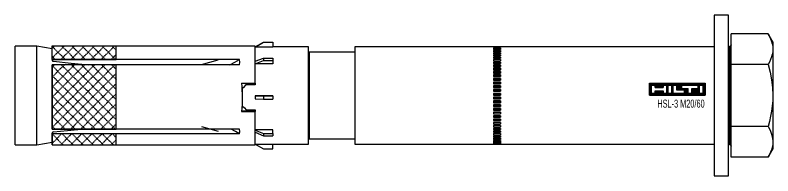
# Model space of a CAD drawing. Header units: millimetres. Extents: x 296 to 4896, y 152 to 3333.
# Drawn here: x 1441.8 to 1654.7, y 1151.4 to 1196.4 of the extents above; entities that cross this region are included whole.
import ezdxf
from ezdxf.enums import TextEntityAlignment as Align

# ---------------------------------------------------------------- set-up
doc = ezdxf.new("R2010")
doc.units = ezdxf.units.MM
doc.linetypes.add('DASHED', pattern=[0.25, 0.15625, -0.09375])
for name, color, linetype in [('1', 1, 'DASHED'), ('10', 1, 'Continuous'), ('160', 7, 'Continuous'), ('3', 4, 'Continuous')]:
    doc.layers.add(name, color=color, linetype=linetype)
doc.styles.get("Standard").update_dxf_attribs({"font": 'arial.ttf'})

# ---------------------------------------------------------------- blocks, each defined once
blk = doc.blocks.new('*X124')
at = {"layer": '1', "color": 0, "linetype": 'ByBlock'}
for p, q in [((156.58, 161.66), (159.24, 164.32)), ((156.58, 164.29), (159.59, 161.27)), ((159.01, 161.27), (162.07, 164.32)), ((159.37, 164.32), (162.42, 161.27)), ((161.84, 161.27), (164.9, 164.32)), ((162.19, 164.32), (165.24, 161.27)), ((164.67, 161.27), (167.73, 164.32)), ((165.02, 164.32), (168.07, 161.27)), ((167.5, 161.27), (170.56, 164.32)), ((167.85, 164.32), (170.9, 161.27)), ((170.33, 161.27), (173.39, 164.32)), ((170.67, 164.32), (173.72, 161.27)), ((173.5, 164.32), (174.58, 163.25)), ((173.16, 161.27), (174.58, 162.68))]:
    blk.add_line(p, q, dxfattribs=at)
blk = doc.blocks.new('*X125')
at = {"layer": '1', "color": 0, "linetype": 'ByBlock'}
for p, q in [((156.57, 166.09), (174.19, 183.69)), ((156.57, 168.91), (171.36, 183.69)), ((156.57, 171.74), (168.53, 183.69)), ((156.57, 174.57), (165.7, 183.69)), ((156.57, 177.39), (162.87, 183.69)), ((156.57, 180.22), (160.04, 183.69)), ((156.57, 183.05), (157.21, 183.69)), ((156.57, 183.44), (174.32, 165.67)), ((159.14, 183.69), (174.54, 168.27)), ((161.97, 183.69), (174.54, 171.1)), ((164.8, 183.69), (174.54, 173.93)), ((167.62, 183.69), (174.54, 176.76)), ((170.45, 183.69), (174.54, 179.59)), ((173.28, 183.69), (174.54, 182.42)), ((158.98, 165.67), (174.54, 181.22)), ((156.57, 180.61), (171.49, 165.67)), ((156.57, 177.78), (168.66, 165.67)), ((161.81, 165.67), (174.54, 178.39)), ((156.57, 174.95), (165.84, 165.67)), ((164.64, 165.67), (174.54, 175.56)), ((167.47, 165.67), (174.54, 172.74)), ((156.57, 172.12), (163.01, 165.67)), ((156.57, 169.29), (160.18, 165.67)), ((170.3, 165.67), (174.54, 169.91)), ((156.57, 166.46), (157.36, 165.67)), ((173.13, 165.67), (174.54, 167.08))]:
    blk.add_line(p, q, dxfattribs=at)
blk = doc.blocks.new('*X126')
at = {"layer": '1', "color": 0, "linetype": 'ByBlock'}
for p, q in [((156.54, 185.51), (159.94, 188.91)), ((156.54, 188.33), (157.11, 188.91)), ((156.54, 188.87), (160.27, 185.13)), ((158.99, 185.13), (162.77, 188.91)), ((159.33, 188.91), (163.1, 185.13)), ((161.82, 185.13), (165.6, 188.91)), ((162.16, 188.91), (165.93, 185.13)), ((164.65, 185.13), (168.43, 188.91)), ((164.98, 188.91), (168.75, 185.13)), ((167.48, 185.13), (171.26, 188.91)), ((167.81, 188.91), (171.58, 185.13)), ((170.31, 185.13), (174.09, 188.91)), ((170.64, 188.91), (174.41, 185.13)), ((173.47, 188.91), (174.56, 187.82)), ((156.54, 186.04), (157.44, 185.13)), ((173.14, 185.13), (174.56, 186.55))]:
    blk.add_line(p, q, dxfattribs=at)
blk = doc.blocks.new('HSL-3 M20-60')
at = {"layer": '1', "color": 3, "linetype": 'Continuous'}
for p, q in [((-0.37, 22.5), (-4.37, 22.5)), ((-4.37, 22.5), (-4.37, -22.5)), ((-0.37, -11.25), (-0.37, 22.5)), ((0.43, 8.66), (0.43, 17.32)), ((10.79, 17.32), (0.43, 17.32)), ((12.13, 15), (10.79, 17.32)), ((-133.37, 13.61), (-131.03, 14.96)), ((-133.37, 13.57), (-131.03, 14.92)), ((-131.03, 14.96), (-131.03, 14.92)), ((-131.03, 14.96), (-128.37, 14.96)), ((-131.03, 14.92), (-128.37, 14.92)), ((-128.37, 14.96), (-128.37, 14.92)), ((-128.37, 14.92), (-128.37, 13.57)), ((12.13, 15), (12.13, 12.99)), ((-194.66, 13.8), (-200.77, 13.8)), ((-200.77, -6.9), (-200.77, 13.8)), ((-190.37, 13.12), (-194.66, 13.8)), ((-194.66, -6.9), (-194.66, 13.8)), ((-172.37, 13.8), (-190.37, 13.8)), ((-190.37, 10.09), (-190.37, 13.8)), ((-133.37, 13.8), (-172.38, 13.8)), ((-133.37, 3.5), (-133.37, 13.8)), ((-128.37, 13.57), (-133.37, 13.57)), ((-118.37, 13.6), (-128.37, 13.6)), ((-118.37, -6.8), (-118.37, 13.6)), ((-4.37, 13.65), (-105.37, 13.65)), ((-105.37, 13.65), (-105.37, -13.65)), ((-66.37, 13.64), (-66.37, 13.62)), ((-64.37, 13.64), (-66.37, 13.64)), ((-66.37, 13.62), (-64.37, 13.62)), ((-66.37, 13.56), (-66.37, 13.5)), ((-64.37, 13.56), (-66.37, 13.56)), ((-66.37, 13.5), (-64.37, 13.5)), ((-66.37, 13.4), (-66.37, 13.3)), ((-64.37, 13.4), (-66.37, 13.4)), ((-66.37, 13.3), (-64.37, 13.3)), ((-66.37, 13.16), (-66.37, 13.02)), ((-64.37, 13.16), (-66.37, 13.16)), ((-66.37, 13.02), (-64.37, 13.02)), ((-66.37, 12.83), (-66.37, 12.65)), ((-64.37, 12.83), (-66.37, 12.83)), ((-64.37, 13.64), (-64.37, 13.62)), ((-64.37, 13.56), (-64.37, 13.5)), ((-64.37, 13.4), (-64.37, 13.3)), ((-64.37, 13.16), (-64.37, 13.02)), ((-64.37, 12.83), (-64.37, 12.65)), ((12.13, 12.99), (12.13, 0)), ((-105.37, 12.1), (-118.17, 12.1)), ((-66.37, 12.65), (-64.37, 12.65)), ((-66.37, 12.42), (-66.37, 12.21)), ((-64.37, 12.42), (-66.37, 12.42)), ((-66.37, 12.21), (-64.37, 12.21)), ((-66.37, 11.94), (-66.37, 11.7)), ((-64.37, 11.94), (-66.37, 11.94)), ((-66.37, 11.7), (-64.37, 11.7)), ((-66.37, 11.39), (-66.37, 11.11)), ((-64.37, 11.39), (-66.37, 11.39)), ((-66.37, 11.11), (-64.37, 11.11)), ((-66.37, 10.76), (-66.37, 10.45)), ((-64.37, 10.76), (-66.37, 10.76)), ((-64.37, 12.42), (-64.37, 12.21)), ((-64.37, 11.94), (-64.37, 11.7)), ((-64.37, 11.39), (-64.37, 11.11)), ((-64.37, 10.76), (-64.37, 10.45)), ((-190.37, 10.09), (-190.37, 9.85)), ((-172.37, 10.09), (-190.37, 10.09)), ((-172.37, 8.63), (-190.37, 8.63)), ((-190.37, -9.41), (-190.37, 8.63)), ((-137.71, 10.09), (-172.37, 10.09)), ((-137.71, 8.63), (-172.37, 8.63)), ((-148.37, 8.64), (-143.68, 10)), ((-133.37, 9.58), (-131.03, 10.5)), ((-133.37, 8.92), (-131.03, 9.84)), ((-128.37, 8.91), (-133.37, 8.91)), ((-131.03, 10.5), (-128.37, 10.5)), ((-131.03, 10.5), (-131.03, 9.84)), ((-131.03, 9.84), (-128.37, 9.84)), ((-128.37, 10.5), (-128.37, 9.84)), ((-128.37, 9.84), (-128.37, 8.91)), ((-66.37, 10.45), (-64.37, 10.45)), ((-66.37, 10.07), (-66.37, 9.73)), ((-64.37, 10.07), (-66.37, 10.07)), ((-66.37, 9.73), (-64.37, 9.73)), ((-66.37, 9.32), (-66.37, 8.95)), ((-64.37, 9.32), (-66.37, 9.32)), ((-64.37, 8.97), (-66.37, 8.97)), ((-66.37, 8.95), (-64.37, 8.95)), ((-64.37, 10.07), (-64.37, 9.73)), ((-64.37, 9.32), (-64.37, 8.95)), ((0.43, -8.66), (0.43, 8.66)), ((10.79, 8.66), (0.43, 8.66)), ((-66.37, 8.5), (-66.37, 8.11)), ((-64.37, 8.5), (-66.37, 8.5)), ((-64.37, 8.16), (-66.37, 8.16)), ((-66.37, 8.11), (-64.37, 8.11)), ((-66.37, 7.64), (-66.37, 7.23)), ((-64.37, 7.64), (-66.37, 7.64)), ((-64.37, 7.3), (-66.37, 7.3)), ((-66.37, 7.23), (-64.37, 7.23)), ((-66.37, 6.73), (-66.37, 6.29)), ((-64.37, 6.73), (-66.37, 6.73)), ((-64.37, 6.39), (-66.37, 6.39)), ((-64.37, 8.5), (-64.37, 8.11)), ((-64.37, 7.64), (-64.37, 7.23)), ((-64.37, 6.73), (-64.37, 6.29)), ((-66.37, 6.29), (-64.37, 6.29)), ((-66.37, 5.78), (-66.37, 5.32)), ((-64.37, 5.78), (-66.37, 5.78)), ((-64.37, 5.45), (-66.37, 5.45)), ((-66.37, 5.32), (-64.37, 5.32)), ((-66.37, 4.79), (-66.37, 4.32)), ((-64.37, 4.79), (-66.37, 4.79)), ((-64.37, 4.47), (-66.37, 4.47)), ((-66.37, 4.32), (-64.37, 4.32)), ((-64.37, 5.78), (-64.37, 5.32)), ((-64.37, 4.79), (-64.37, 4.32)), ((-137.18, 3.5), (-133.37, 3.5)), ((-133.37, 3.06), (-135.87, 3.06)), ((-135.87, 3), (-135.87, 3.06)), ((-133.37, 3), (-135.87, 3)), ((-133.37, 3.5), (-133.37, 3)), ((-66.37, 3.77), (-66.37, 3.29)), ((-64.37, 3.77), (-66.37, 3.77)), ((-64.37, 3.47), (-66.37, 3.47)), ((-66.37, 3.29), (-64.37, 3.29)), ((-66.37, 2.73), (-66.37, 2.24)), ((-64.37, 2.73), (-66.37, 2.73)), ((-64.37, 2.44), (-66.37, 2.44)), ((-66.37, 2.24), (-64.37, 2.24)), ((-64.37, 3.77), (-64.37, 3.29)), ((-64.37, 2.73), (-64.37, 2.24)), ((-136.87, 1.99), (-136.87, 2.06)), ((-136.87, -3), (-136.87, 1.99)), ((-66.37, 1.67), (-66.37, 1.18)), ((-64.37, 1.67), (-66.37, 1.67)), ((-64.37, 1.4), (-66.37, 1.4)), ((-66.37, 1.18), (-64.37, 1.18)), ((-66.37, 0.6), (-66.37, 0.11)), ((-64.37, 0.6), (-66.37, 0.6)), ((-64.37, 0.35), (-66.37, 0.35)), ((-66.37, 0.11), (-64.37, 0.11)), ((-64.37, 1.67), (-64.37, 1.18)), ((-64.37, 0.6), (-64.37, 0.11)), ((-133.37, -0.06), (-133.37, -0.06)), ((-133.37, -0.06), (-133.37, -0.51)), ((-133.37, -0.06), (-131.03, -0.11)), ((-128.37, -0.06), (-133.37, -0.06)), ((-133.37, -0.51), (-133.37, -0.96)), ((-133.37, -0.96), (-131.03, -1.01)), ((-131.03, -0.11), (-128.37, -0.11)), ((-131.03, -0.11), (-131.03, -1.01)), ((-131.03, -1.01), (-128.37, -1.01)), ((-128.37, -0.11), (-128.37, -0.06)), ((-128.37, -0.11), (-128.37, -1.01)), ((-66.37, -0.47), (-66.37, -0.96)), ((-64.37, -0.47), (-66.37, -0.47)), ((-64.37, -0.7), (-66.37, -0.7)), ((-66.37, -0.96), (-64.37, -0.96)), ((-64.37, -1.54), (-66.37, -1.54)), ((-66.37, -1.54), (-66.37, -2.03)), ((-64.37, -1.75), (-66.37, -1.75)), ((-66.37, -2.03), (-64.37, -2.03)), ((-64.37, -0.47), (-64.37, -0.96)), ((-64.37, -1.54), (-64.37, -2.03)), ((12.13, 0), (12.13, -12.99)), ((-135.87, -3.99), (-133.37, -3.99)), ((-133.37, -3.99), (-133.37, -4.49)), ((-66.37, -2.6), (-66.37, -3.08)), ((-64.37, -2.6), (-66.37, -2.6)), ((-64.37, -2.79), (-66.37, -2.79)), ((-66.37, -3.08), (-64.37, -3.08)), ((-66.37, -3.64), (-66.37, -4.11)), ((-64.37, -3.64), (-66.37, -3.64)), ((-64.37, -3.81), (-66.37, -3.81)), ((-66.37, -4.11), (-64.37, -4.11)), ((-64.37, -2.6), (-64.37, -3.08)), ((-64.37, -3.64), (-64.37, -4.11)), ((-137.18, -4.49), (-133.37, -4.49)), ((-133.37, -4.35), (-137.17, -4.35)), ((-133.37, -4.49), (-133.37, -4.49)), ((-133.37, -13.8), (-133.37, -4.49)), ((-66.37, -4.66), (-66.37, -5.12)), ((-64.37, -4.66), (-66.37, -4.66)), ((-64.37, -4.8), (-66.37, -4.8)), ((-66.37, -5.12), (-64.37, -5.12)), ((-66.37, -5.65), (-66.37, -6.1)), ((-64.37, -5.65), (-66.37, -5.65)), ((-64.37, -5.77), (-66.37, -5.77)), ((-66.37, -6.1), (-64.37, -6.1)), ((-64.37, -4.66), (-64.37, -5.12)), ((-64.37, -5.65), (-64.37, -6.1)), ((-200.77, -13.8), (-200.77, -6.9)), ((-194.66, -13.8), (-194.66, -6.9)), ((-118.37, -13.6), (-118.37, -6.8)), ((-66.37, -6.61), (-66.37, -7.04)), ((-64.37, -6.61), (-66.37, -6.61)), ((-64.37, -6.7), (-66.37, -6.7)), ((-66.37, -7.04), (-64.37, -7.04)), ((-64.37, -7.53), (-66.37, -7.53)), ((-66.37, -7.53), (-66.37, -7.93)), ((-64.37, -7.59), (-66.37, -7.59)), ((-66.37, -7.93), (-64.37, -7.93)), ((-66.37, -8.4), (-66.37, -8.78)), ((-64.37, -8.4), (-66.37, -8.4)), ((-64.37, -8.43), (-66.37, -8.43)), ((-64.37, -6.61), (-64.37, -7.04)), ((-64.37, -7.53), (-64.37, -7.93)), ((-64.37, -8.4), (-64.37, -8.78)), ((-172.37, -9.41), (-190.37, -9.41)), ((-190.37, -10.77), (-190.37, -10.52)), ((-137.71, -9.41), (-172.37, -9.41)), ((-148.37, -8.65), (-143.68, -10)), ((-128.37, -9.66), (-133.37, -9.66)), ((-133.37, -9.67), (-131.03, -10.66)), ((-133.37, -10.28), (-131.03, -11.27)), ((-128.37, -10.66), (-128.37, -9.66)), ((-66.37, -8.78), (-64.37, -8.78)), ((-66.37, -9.21), (-66.37, -9.57)), ((-64.37, -9.21), (-66.37, -9.21)), ((-64.37, -9.22), (-66.37, -9.22)), ((-66.37, -9.57), (-64.37, -9.57)), ((-66.37, -9.98), (-66.37, -10.31)), ((-64.37, -9.98), (-66.37, -9.98)), ((-66.37, -10.31), (-64.37, -10.31)), ((-64.37, -9.21), (-64.37, -9.57)), ((-64.37, -9.98), (-64.37, -10.31)), ((0.43, -17.32), (0.43, -8.66)), ((10.79, -8.66), (0.43, -8.66)), ((-172.37, -10.77), (-190.37, -10.77)), ((-190.37, -13.8), (-190.37, -10.77)), ((-137.71, -10.77), (-172.37, -10.77)), ((-131.03, -10.66), (-131.03, -11.27)), ((-131.03, -10.66), (-128.37, -10.66)), ((-131.03, -11.27), (-128.37, -11.27)), ((-128.37, -10.66), (-128.37, -11.27)), ((-118.17, -12.1), (-105.37, -12.1)), ((-66.37, -10.68), (-66.37, -10.98)), ((-64.37, -10.68), (-66.37, -10.68)), ((-66.37, -10.98), (-64.37, -10.98)), ((-66.37, -11.31), (-66.37, -11.58)), ((-64.37, -11.31), (-66.37, -11.31)), ((-66.37, -11.58), (-64.37, -11.58)), ((-66.37, -11.88), (-66.37, -12.11)), ((-64.37, -11.88), (-66.37, -11.88)), ((-66.37, -12.11), (-64.37, -12.11)), ((-66.37, -12.37), (-66.37, -12.57)), ((-64.37, -12.37), (-66.37, -12.37)), ((-66.37, -12.57), (-64.37, -12.57)), ((-64.37, -10.68), (-64.37, -10.98)), ((-64.37, -11.31), (-64.37, -11.58)), ((-64.37, -11.88), (-64.37, -12.11)), ((-64.37, -12.37), (-64.37, -12.57)), ((-0.37, -22.5), (-0.37, -11.25)), ((-200.77, -13.8), (-194.66, -13.8)), ((-194.66, -13.8), (-190.37, -13.12)), ((-190.37, -13.8), (-172.37, -13.8)), ((-172.38, -13.8), (-133.37, -13.8)), ((-133.37, -13.6), (-118.37, -13.6)), ((-133.37, -13.61), (-131.03, -14.96)), ((-128.37, -14.96), (-128.37, -13.6)), ((-105.37, -13.65), (-4.37, -13.65)), ((-64.37, -12.78), (-66.37, -12.78)), ((-66.37, -12.78), (-66.37, -12.95)), ((-66.37, -12.95), (-64.37, -12.95)), ((-66.37, -13.12), (-66.37, -13.25)), ((-64.37, -13.12), (-66.37, -13.12)), ((-66.37, -13.25), (-64.37, -13.25)), ((-66.37, -13.37), (-66.37, -13.46)), ((-64.37, -13.37), (-66.37, -13.37)), ((-66.37, -13.46), (-64.37, -13.46)), ((-66.37, -13.55), (-66.37, -13.6)), ((-64.37, -13.55), (-66.37, -13.55)), ((-66.37, -13.6), (-64.37, -13.6)), ((-66.37, -13.64), (-66.37, -13.65)), ((-64.37, -13.64), (-66.37, -13.64)), ((-66.37, -13.65), (-64.37, -13.65)), ((-64.37, -12.78), (-64.37, -12.95)), ((-64.37, -13.12), (-64.37, -13.25)), ((-64.37, -13.37), (-64.37, -13.46)), ((-64.37, -13.55), (-64.37, -13.6)), ((-64.37, -13.64), (-64.37, -13.65)), ((12.13, -12.99), (12.13, -15)), ((-131.03, -14.96), (-128.37, -14.96)), ((10.79, -17.32), (12.13, -15)), ((10.79, -17.32), (0.43, -17.32)), ((-4.37, -22.5), (-0.37, -22.5))]:
    blk.add_line(p, q, dxfattribs=at)
at = {"layer": '1', "color": 1, "linetype": 'Continuous'}
for p, q in [((-172.37, 10.09), (-172.37, 13.8)), ((0, 13.73), (0, -13.73)), ((0.06, -6.88), (0.06, 13.75)), ((-118.17, 12.1), (-118.17, -12.1)), ((-172.37, -9.41), (-172.37, 8.63)), ((0.06, -13.75), (0.06, -6.88)), ((-172.37, -13.8), (-172.37, -10.77))]:
    blk.add_line(p, q, dxfattribs=at)
at = {"layer": '1', "color": 3, "linetype": 'Continuous'}
for points in [[(10.79, 17.32, 0), (11.17, 16.61, 0), (11.5, 15.89, 0), (11.77, 15.17, 0), (11.97, 14.45, 0), (12.09, 13.72, 0), (12.13, 12.99, 0)], [(12.13, 12.99, 0), (12.09, 12.26, 0), (11.96, 11.52, 0), (11.77, 10.79, 0), (11.5, 10.07, 0), (11.17, 9.36, 0), (10.79, 8.66, 0)], [(-190.37, 9.85, 0), (-190.35, 9.76, 0), (-190.27, 9.67, 0), (-190.16, 9.61, 0), (-190.03, 9.58, 0)], [(-190.03, 9.58, 0), (-185.03, 9.1, 0), (-180.04, 8.63, 0)], [(-140.48, 8.63, 0), (-139.08, 9.34, 0), (-137.71, 10.09, 0)], [(-137.71, 8.63, 0), (-137.67, 9.38, 0), (-137.71, 10.09, 0)], [(10.79, 8.66, 0), (11.35, 6.53, 0), (11.77, 4.37, 0), (12.04, 2.2, 0), (12.13, 0, 0)], [(-137.18, 3.5, 0), (-137.09, 2.51, 0), (-137.03, 1.51, 0), (-136.98, 0.5, 0), (-136.97, -0.51, 0), (-136.98, -1.53, 0), (-137.02, -2.53, 0), (-137.09, -3.52, 0), (-137.18, -4.49, 0)], [(-136.87, 2.06, 0), (-136.37, 2.56, 0), (-135.87, 3.06, 0)], [(-136.87, 1.99, 0), (-136.37, 2.5, 0), (-135.87, 3, 0)], [(12.13, 0, 0), (12.09, -1.47, 0), (11.97, -2.93, 0), (11.77, -4.38, 0), (11.5, -5.82, 0), (11.17, -7.24, 0), (10.79, -8.66, 0)], [(-136.87, -3, 0), (-136.37, -3.5, 0), (-135.87, -3.99, 0)], [(-190.03, -10.22, 0), (-190.16, -10.26, 0), (-190.27, -10.32, 0), (-190.35, -10.41, 0), (-190.37, -10.52, 0)], [(-190.03, -10.22, 0), (-186.1, -9.82, 0), (-182.18, -9.41, 0)], [(-137.71, -10.77, 0), (-138.88, -10.08, 0), (-140.07, -9.41, 0)], [(-137.71, -10.77, 0), (-137.67, -10.12, 0), (-137.71, -9.41, 0)], [(10.79, -8.66, 0), (11.35, -9.73, 0), (11.77, -10.8, 0), (12.04, -11.89, 0), (12.13, -12.99, 0)], [(12.13, -12.99, 0), (12.09, -13.73, 0), (11.97, -14.46, 0), (11.77, -15.18, 0), (11.5, -15.9, 0), (11.17, -16.61, 0), (10.79, -17.32, 0)]]:
    blk.add_polyline3d(points, dxfattribs=at)
for centre, start, end in [((0.13, 13.25), 105, 180), ((0.13, -13.25), 180, 255)]:
    blk.add_arc(centre, 0.5, start, end, dxfattribs=at)
at = {"layer": '1', "color": 3, "linetype": 'Continuous', "extrusion": (0, 0, -1)}
for centre, radius, start, end in [((0.07, 14.23), 0.5, 180, 255), ((118.17, 12.3), 0.2, 270, 0), ((118.17, -12.3), 0.2, 0, 90), ((0.07, -14.23), 0.5, 105, 180)]:
    blk.add_arc(centre, radius, start, end, dxfattribs=at)
at = {"layer": '10'}
for p, q in [((-22.55, 0.05), (-22.55, 3.43)), ((-22.55, 3.43), (-6.86, 3.43)), ((-22.52, 3.43), (-22.52, 0.05)), ((-22.46, 0.05), (-22.46, 3.43)), ((-22.4, 3.43), (-22.4, 0.05)), ((-22.35, 0.05), (-22.35, 3.43)), ((-22.29, 3.43), (-22.29, 0.05)), ((-22.24, 0.05), (-22.24, 3.43)), ((-22.18, 3.43), (-22.18, 0.05)), ((-22.12, 0.05), (-22.12, 3.43)), ((-22.07, 3.43), (-22.07, 0.05)), ((-22.01, 0.05), (-22.01, 3.43)), ((-21.99, 0.62), (-21.99, 2.87)), ((-21.99, 2.87), (-20.93, 2.87)), ((-21.95, 3.43), (-21.95, 2.87)), ((-21.9, 2.87), (-21.9, 3.43)), ((-21.84, 3.43), (-21.84, 2.87)), ((-21.79, 2.87), (-21.79, 3.43)), ((-21.73, 3.43), (-21.73, 2.87)), ((-21.67, 2.87), (-21.67, 3.43)), ((-21.62, 3.43), (-21.62, 2.87)), ((-21.56, 2.87), (-21.56, 3.43)), ((-21.5, 3.43), (-21.5, 2.87)), ((-21.45, 2.87), (-21.45, 3.43)), ((-21.39, 3.43), (-21.39, 2.87)), ((-21.34, 2.87), (-21.34, 3.43)), ((-21.28, 3.43), (-21.28, 2.87)), ((-21.22, 2.87), (-21.22, 3.43)), ((-21.17, 3.43), (-21.17, 2.87)), ((-21.11, 2.87), (-21.11, 3.43)), ((-21.05, 3.43), (-21.05, 2.87)), ((-21, 2.87), (-21, 3.43)), ((-20.94, 3.43), (-20.94, 2.87)), ((-20.93, 2.2), (-20.93, 2.87)), ((-20.93, 2.2), (-18.68, 2.2)), ((-20.89, 2.2), (-20.89, 3.43)), ((-20.83, 3.43), (-20.83, 2.2)), ((-20.77, 2.2), (-20.77, 3.43)), ((-20.72, 3.43), (-20.72, 2.2)), ((-20.66, 2.2), (-20.66, 3.43)), ((-20.6, 3.43), (-20.6, 2.2)), ((-20.55, 2.2), (-20.55, 3.43)), ((-20.49, 3.43), (-20.49, 2.2)), ((-20.44, 2.2), (-20.44, 3.43)), ((-20.38, 3.43), (-20.38, 2.2)), ((-20.32, 2.2), (-20.32, 3.43)), ((-20.27, 3.43), (-20.27, 2.2)), ((-20.21, 2.2), (-20.21, 3.43)), ((-20.15, 3.43), (-20.15, 2.2)), ((-20.1, 2.2), (-20.1, 3.43)), ((-20.04, 3.43), (-20.04, 2.2)), ((-19.99, 2.2), (-19.99, 3.43)), ((-19.93, 3.43), (-19.93, 2.2)), ((-19.87, 2.2), (-19.87, 3.43)), ((-19.82, 3.43), (-19.82, 2.2)), ((-19.76, 2.2), (-19.76, 3.43)), ((-19.7, 3.43), (-19.7, 2.2)), ((-19.65, 2.2), (-19.65, 3.43)), ((-19.59, 3.43), (-19.59, 2.2)), ((-19.54, 2.2), (-19.54, 3.43)), ((-19.48, 3.43), (-19.48, 2.2)), ((-19.42, 2.2), (-19.42, 3.43)), ((-19.37, 3.43), (-19.37, 2.2)), ((-19.31, 2.2), (-19.31, 3.43)), ((-19.25, 3.43), (-19.25, 2.2)), ((-19.2, 2.2), (-19.2, 3.43)), ((-19.14, 3.43), (-19.14, 2.2)), ((-19.09, 2.2), (-19.09, 3.43)), ((-19.03, 3.43), (-19.03, 2.2)), ((-18.97, 2.2), (-18.97, 3.43)), ((-18.92, 3.43), (-18.92, 2.2)), ((-18.86, 2.2), (-18.86, 3.43)), ((-18.8, 3.43), (-18.8, 2.2)), ((-18.75, 2.2), (-18.75, 3.43)), ((-18.69, 3.43), (-18.69, 2.2)), ((-18.68, 2.87), (-17.62, 2.87)), ((-18.68, 2.2), (-18.68, 2.87)), ((-18.64, 2.87), (-18.64, 3.43)), ((-18.58, 3.43), (-18.58, 2.87)), ((-18.52, 2.87), (-18.52, 3.43)), ((-18.47, 3.43), (-18.47, 2.87)), ((-18.41, 2.87), (-18.41, 3.43)), ((-18.35, 3.43), (-18.35, 2.87)), ((-18.3, 2.87), (-18.3, 3.43)), ((-18.24, 3.43), (-18.24, 2.87)), ((-18.19, 2.87), (-18.19, 3.43)), ((-18.13, 3.43), (-18.13, 2.87)), ((-18.07, 2.87), (-18.07, 3.43)), ((-18.02, 3.43), (-18.02, 2.87)), ((-17.96, 2.87), (-17.96, 3.43)), ((-17.9, 3.43), (-17.9, 2.87)), ((-17.85, 2.87), (-17.85, 3.43)), ((-17.79, 3.43), (-17.79, 2.87)), ((-17.74, 2.87), (-17.74, 3.43)), ((-17.68, 3.43), (-17.68, 2.87)), ((-17.62, 2.87), (-17.62, 3.43)), ((-17.62, 0.62), (-17.62, 2.87)), ((-17.57, 3.43), (-17.57, 0.05)), ((-17.51, 0.05), (-17.51, 3.43)), ((-17.45, 3.43), (-17.45, 0.05)), ((-17.4, 0.05), (-17.4, 3.43)), ((-17.34, 3.43), (-17.34, 0.05)), ((-17.29, 2.87), (-17.29, 3.43)), ((-17.29, 2.87), (-16.23, 2.87)), ((-17.29, 0.62), (-17.29, 2.87)), ((-17.23, 3.43), (-17.23, 2.87)), ((-17.17, 2.87), (-17.17, 3.43)), ((-17.12, 3.43), (-17.12, 2.87)), ((-17.06, 2.87), (-17.06, 3.43)), ((-17, 3.43), (-17, 2.87)), ((-16.95, 2.87), (-16.95, 3.43)), ((-16.89, 3.43), (-16.89, 2.87)), ((-16.84, 2.87), (-16.84, 3.43)), ((-16.78, 3.43), (-16.78, 2.87)), ((-16.72, 2.87), (-16.72, 3.43)), ((-16.67, 3.43), (-16.67, 2.87)), ((-16.61, 2.87), (-16.61, 3.43)), ((-16.55, 3.43), (-16.55, 2.87)), ((-16.5, 2.87), (-16.5, 3.43)), ((-16.44, 3.43), (-16.44, 2.87)), ((-16.39, 2.87), (-16.39, 3.43)), ((-16.33, 3.43), (-16.33, 2.87)), ((-16.27, 2.87), (-16.27, 3.43)), ((-16.23, 0.62), (-16.23, 2.87)), ((-16.22, 3.43), (-16.22, 0.05)), ((-16.16, 0.05), (-16.16, 3.43)), ((-16.1, 3.43), (-16.1, 0.05)), ((-16.05, 0.05), (-16.05, 3.43)), ((-15.99, 3.43), (-15.99, 0.05)), ((-15.94, 0.05), (-15.94, 3.43)), ((-15.9, 2.87), (-14.84, 2.87)), ((-15.9, 0.62), (-15.9, 2.87)), ((-15.88, 3.43), (-15.88, 2.87)), ((-15.82, 2.87), (-15.82, 3.43)), ((-15.77, 3.43), (-15.77, 2.87)), ((-15.71, 2.87), (-15.71, 3.43)), ((-15.65, 3.43), (-15.65, 2.87)), ((-15.6, 2.87), (-15.6, 3.43)), ((-15.54, 3.43), (-15.54, 2.87)), ((-15.49, 2.87), (-15.49, 3.43)), ((-15.43, 3.43), (-15.43, 2.87)), ((-15.37, 2.87), (-15.37, 3.43)), ((-15.32, 3.43), (-15.32, 2.87)), ((-15.26, 2.87), (-15.26, 3.43)), ((-15.2, 3.43), (-15.2, 2.87)), ((-15.15, 2.87), (-15.15, 3.43)), ((-15.09, 3.43), (-15.09, 2.87)), ((-15.04, 2.87), (-15.04, 3.43)), ((-14.98, 3.43), (-14.98, 2.87)), ((-14.92, 2.87), (-14.92, 3.43)), ((-14.87, 3.43), (-14.87, 2.87)), ((-14.84, 1.54), (-14.84, 2.87)), ((-14.81, 1.54), (-14.81, 3.43)), ((-14.75, 3.43), (-14.75, 1.54)), ((-14.7, 1.54), (-14.7, 3.43)), ((-14.64, 3.43), (-14.64, 1.54)), ((-14.59, 1.54), (-14.59, 3.43)), ((-14.53, 3.43), (-14.53, 1.54)), ((-14.47, 1.54), (-14.47, 3.43)), ((-14.42, 3.43), (-14.42, 1.54)), ((-14.36, 1.54), (-14.36, 3.43)), ((-14.3, 3.43), (-14.3, 1.54)), ((-14.25, 1.54), (-14.25, 3.43)), ((-14.19, 3.43), (-14.19, 1.54)), ((-14.14, 1.54), (-14.14, 3.43)), ((-14.08, 3.43), (-14.08, 1.54)), ((-14.02, 1.54), (-14.02, 3.43)), ((-13.97, 3.43), (-13.97, 1.54)), ((-13.91, 1.54), (-13.91, 3.43)), ((-13.85, 3.43), (-13.85, 1.54)), ((-13.8, 1.54), (-13.8, 3.43)), ((-13.74, 3.43), (-13.74, 1.54)), ((-13.69, 1.54), (-13.69, 3.43)), ((-13.63, 3.43), (-13.63, 1.54)), ((-13.57, 1.54), (-13.57, 3.43)), ((-13.52, 3.43), (-13.52, 1.54)), ((-13.46, 1.54), (-13.46, 3.43)), ((-13.45, 2.87), (-8.82, 2.87)), ((-13.45, 1.94), (-13.45, 2.87)), ((-13.4, 3.43), (-13.4, 2.87)), ((-13.35, 2.87), (-13.35, 3.43)), ((-13.29, 3.43), (-13.29, 2.87)), ((-13.24, 2.87), (-13.24, 3.43)), ((-13.18, 3.43), (-13.18, 2.87)), ((-13.12, 2.87), (-13.12, 3.43)), ((-13.07, 3.43), (-13.07, 2.87)), ((-13.01, 2.87), (-13.01, 3.43)), ((-12.95, 3.43), (-12.95, 2.87)), ((-12.9, 2.87), (-12.9, 3.43)), ((-12.84, 3.43), (-12.84, 2.87)), ((-12.79, 2.87), (-12.79, 3.43)), ((-12.73, 3.43), (-12.73, 2.87)), ((-12.67, 2.87), (-12.67, 3.43)), ((-12.62, 3.43), (-12.62, 2.87)), ((-12.56, 2.87), (-12.56, 3.43)), ((-12.5, 3.43), (-12.5, 2.87)), ((-12.45, 2.87), (-12.45, 3.43)), ((-12.39, 3.43), (-12.39, 2.87)), ((-12.34, 2.87), (-12.34, 3.43)), ((-12.28, 3.43), (-12.28, 2.87)), ((-12.22, 2.87), (-12.22, 3.43)), ((-12.17, 3.43), (-12.17, 2.87)), ((-12.11, 2.87), (-12.11, 3.43)), ((-12.05, 3.43), (-12.05, 2.87)), ((-12, 2.87), (-12, 3.43)), ((-11.94, 3.43), (-11.94, 2.87)), ((-11.89, 2.87), (-11.89, 3.43)), ((-11.83, 3.43), (-11.83, 2.87)), ((-11.77, 2.87), (-11.77, 3.43)), ((-11.72, 3.43), (-11.72, 2.87)), ((-11.66, 2.87), (-11.66, 3.43)), ((-11.6, 3.43), (-11.6, 2.87)), ((-11.55, 2.87), (-11.55, 3.43)), ((-11.49, 3.43), (-11.49, 2.87)), ((-11.44, 2.87), (-11.44, 3.43)), ((-11.38, 3.43), (-11.38, 2.87)), ((-11.32, 2.87), (-11.32, 3.43)), ((-11.27, 3.43), (-11.27, 2.87)), ((-11.21, 2.87), (-11.21, 3.43)), ((-11.15, 3.43), (-11.15, 2.87)), ((-11.1, 2.87), (-11.1, 3.43)), ((-11.04, 3.43), (-11.04, 2.87)), ((-10.99, 2.87), (-10.99, 3.43)), ((-10.93, 3.43), (-10.93, 2.87)), ((-10.87, 2.87), (-10.87, 3.43)), ((-10.82, 3.43), (-10.82, 2.87)), ((-10.76, 2.87), (-10.76, 3.43)), ((-10.7, 3.43), (-10.7, 2.87)), ((-10.65, 2.87), (-10.65, 3.43)), ((-10.59, 3.43), (-10.59, 2.87)), ((-10.54, 2.87), (-10.54, 3.43)), ((-10.48, 3.43), (-10.48, 2.87)), ((-10.42, 2.87), (-10.42, 3.43)), ((-10.37, 3.43), (-10.37, 2.87)), ((-10.31, 2.87), (-10.31, 3.43)), ((-10.25, 3.43), (-10.25, 2.87)), ((-10.2, 2.87), (-10.2, 3.43)), ((-10.14, 3.43), (-10.14, 2.87)), ((-10.09, 2.87), (-10.09, 3.43)), ((-10.03, 3.43), (-10.03, 2.87)), ((-9.97, 2.87), (-9.97, 3.43)), ((-9.92, 3.43), (-9.92, 2.87)), ((-9.86, 2.87), (-9.86, 3.43)), ((-9.8, 3.43), (-9.8, 2.87)), ((-9.75, 2.87), (-9.75, 3.43)), ((-9.69, 3.43), (-9.69, 2.87)), ((-9.64, 2.87), (-9.64, 3.43)), ((-9.58, 3.43), (-9.58, 2.87)), ((-9.52, 2.87), (-9.52, 3.43)), ((-9.47, 3.43), (-9.47, 2.87)), ((-9.41, 2.87), (-9.41, 3.43)), ((-9.35, 3.43), (-9.35, 2.87)), ((-9.3, 2.87), (-9.3, 3.43)), ((-9.24, 3.43), (-9.24, 2.87)), ((-9.19, 2.87), (-9.19, 3.43)), ((-9.13, 3.43), (-9.13, 2.87)), ((-9.07, 2.87), (-9.07, 3.43)), ((-9.02, 3.43), (-9.02, 2.87)), ((-8.96, 2.87), (-8.96, 3.43)), ((-8.9, 3.43), (-8.9, 2.87)), ((-8.85, 2.87), (-8.85, 3.43)), ((-8.82, 1.94), (-8.82, 2.87)), ((-8.79, 3.43), (-8.79, 0.05)), ((-8.74, 0.05), (-8.74, 3.43)), ((-8.68, 3.43), (-8.68, 0.05)), ((-8.62, 0.05), (-8.62, 3.43)), ((-8.57, 3.43), (-8.57, 0.05)), ((-8.51, 0.05), (-8.51, 3.43)), ((-8.49, 2.87), (-7.43, 2.87)), ((-8.49, 0.62), (-8.49, 2.87)), ((-8.45, 3.43), (-8.45, 2.87)), ((-8.4, 2.87), (-8.4, 3.43)), ((-8.34, 3.43), (-8.34, 2.87)), ((-8.29, 2.87), (-8.29, 3.43)), ((-8.23, 3.43), (-8.23, 2.87)), ((-8.17, 2.87), (-8.17, 3.43)), ((-8.12, 3.43), (-8.12, 2.87)), ((-8.06, 2.87), (-8.06, 3.43)), ((-8, 3.43), (-8, 2.87)), ((-7.95, 2.87), (-7.95, 3.43)), ((-7.89, 3.43), (-7.89, 2.87)), ((-7.84, 2.87), (-7.84, 3.43)), ((-7.78, 3.43), (-7.78, 2.87)), ((-7.72, 2.87), (-7.72, 3.43)), ((-7.67, 3.43), (-7.67, 2.87)), ((-7.61, 2.87), (-7.61, 3.43)), ((-7.55, 3.43), (-7.55, 2.87)), ((-7.5, 2.87), (-7.5, 3.43)), ((-7.44, 3.43), (-7.44, 2.87)), ((-7.43, 0.62), (-7.43, 2.87)), ((-7.39, 0.05), (-7.39, 3.43)), ((-7.33, 3.43), (-7.33, 0.05)), ((-7.27, 0.05), (-7.27, 3.43)), ((-7.22, 3.43), (-7.22, 0.05)), ((-7.16, 0.05), (-7.16, 3.43)), ((-7.1, 3.43), (-7.1, 0.05)), ((-7.05, 0.05), (-7.05, 3.43)), ((-6.99, 3.43), (-6.99, 0.05)), ((-6.94, 0.05), (-6.94, 3.43)), ((-6.88, 3.43), (-6.88, 0.05)), ((-6.86, 0.05), (-6.86, 3.43)), ((-22.55, 0.05), (-6.86, 0.05)), ((-21.99, 0.62), (-20.93, 0.62)), ((-21.95, 0.62), (-21.95, 0.05)), ((-21.9, 0.05), (-21.9, 0.62)), ((-21.84, 0.62), (-21.84, 0.05)), ((-21.79, 0.05), (-21.79, 0.62)), ((-21.73, 0.62), (-21.73, 0.05)), ((-21.67, 0.05), (-21.67, 0.62)), ((-21.62, 0.62), (-21.62, 0.05)), ((-21.56, 0.05), (-21.56, 0.62)), ((-21.5, 0.62), (-21.5, 0.05)), ((-21.45, 0.05), (-21.45, 0.62)), ((-21.39, 0.62), (-21.39, 0.05)), ((-21.34, 0.05), (-21.34, 0.62)), ((-21.28, 0.62), (-21.28, 0.05)), ((-21.22, 0.05), (-21.22, 0.62)), ((-21.17, 0.62), (-21.17, 0.05)), ((-21.11, 0.05), (-21.11, 0.62)), ((-21.05, 0.62), (-21.05, 0.05)), ((-21, 0.05), (-21, 0.62)), ((-20.94, 0.62), (-20.94, 0.05)), ((-20.93, 0.62), (-20.93, 1.28)), ((-20.93, 1.28), (-18.68, 1.28)), ((-20.89, 0.05), (-20.89, 1.28)), ((-20.83, 1.28), (-20.83, 0.05)), ((-20.77, 0.05), (-20.77, 1.28)), ((-20.72, 1.28), (-20.72, 0.05)), ((-20.66, 0.05), (-20.66, 1.28)), ((-20.6, 1.28), (-20.6, 0.05)), ((-20.55, 0.05), (-20.55, 1.28)), ((-20.49, 1.28), (-20.49, 0.05)), ((-20.44, 0.05), (-20.44, 1.28)), ((-20.38, 1.28), (-20.38, 0.05)), ((-20.32, 0.05), (-20.32, 1.28)), ((-20.27, 1.28), (-20.27, 0.05)), ((-20.21, 0.05), (-20.21, 1.28)), ((-20.15, 1.28), (-20.15, 0.05)), ((-20.1, 0.05), (-20.1, 1.28)), ((-20.04, 1.28), (-20.04, 0.05)), ((-19.99, 0.05), (-19.99, 1.28)), ((-19.93, 1.28), (-19.93, 0.05)), ((-19.87, 0.05), (-19.87, 1.28)), ((-19.82, 1.28), (-19.82, 0.05)), ((-19.76, 0.05), (-19.76, 1.28)), ((-19.7, 1.28), (-19.7, 0.05)), ((-19.65, 0.05), (-19.65, 1.28)), ((-19.59, 1.28), (-19.59, 0.05)), ((-19.54, 0.05), (-19.54, 1.28)), ((-19.48, 1.28), (-19.48, 0.05)), ((-19.42, 0.05), (-19.42, 1.28)), ((-19.37, 1.28), (-19.37, 0.05)), ((-19.31, 0.05), (-19.31, 1.28)), ((-19.25, 1.28), (-19.25, 0.05)), ((-19.2, 0.05), (-19.2, 1.28)), ((-19.14, 1.28), (-19.14, 0.05)), ((-19.09, 0.05), (-19.09, 1.28)), ((-19.03, 1.28), (-19.03, 0.05)), ((-18.97, 0.05), (-18.97, 1.28)), ((-18.92, 1.28), (-18.92, 0.05)), ((-18.86, 0.05), (-18.86, 1.28)), ((-18.8, 1.28), (-18.8, 0.05)), ((-18.75, 0.05), (-18.75, 1.28)), ((-18.69, 1.28), (-18.69, 0.05)), ((-18.68, 1.28), (-18.68, 0.62)), ((-18.68, 0.62), (-17.62, 0.62)), ((-18.64, 0.05), (-18.64, 0.62)), ((-18.58, 0.62), (-18.58, 0.05)), ((-18.52, 0.05), (-18.52, 0.62)), ((-18.47, 0.62), (-18.47, 0.05)), ((-18.41, 0.05), (-18.41, 0.62)), ((-18.35, 0.62), (-18.35, 0.05)), ((-18.3, 0.05), (-18.3, 0.62)), ((-18.24, 0.62), (-18.24, 0.05)), ((-18.19, 0.05), (-18.19, 0.62)), ((-18.13, 0.62), (-18.13, 0.05)), ((-18.07, 0.05), (-18.07, 0.62)), ((-18.02, 0.62), (-18.02, 0.05)), ((-17.96, 0.05), (-17.96, 0.62)), ((-17.9, 0.62), (-17.9, 0.05)), ((-17.85, 0.05), (-17.85, 0.62)), ((-17.79, 0.62), (-17.79, 0.05)), ((-17.74, 0.05), (-17.74, 0.62)), ((-17.68, 0.62), (-17.68, 0.05)), ((-17.62, 0.05), (-17.62, 0.62)), ((-17.29, 0.05), (-17.29, 0.62)), ((-17.29, 0.62), (-16.23, 0.62)), ((-17.23, 0.62), (-17.23, 0.05)), ((-17.17, 0.05), (-17.17, 0.62)), ((-17.12, 0.62), (-17.12, 0.05)), ((-17.06, 0.05), (-17.06, 0.62)), ((-17, 0.62), (-17, 0.05)), ((-16.95, 0.05), (-16.95, 0.62)), ((-16.89, 0.62), (-16.89, 0.05)), ((-16.84, 0.05), (-16.84, 0.62)), ((-16.78, 0.62), (-16.78, 0.05)), ((-16.72, 0.05), (-16.72, 0.62)), ((-16.67, 0.62), (-16.67, 0.05)), ((-16.61, 0.05), (-16.61, 0.62)), ((-16.55, 0.62), (-16.55, 0.05)), ((-16.5, 0.05), (-16.5, 0.62)), ((-16.44, 0.62), (-16.44, 0.05)), ((-16.39, 0.05), (-16.39, 0.62)), ((-16.33, 0.62), (-16.33, 0.05)), ((-16.27, 0.05), (-16.27, 0.62)), ((-15.9, 0.62), (-12.72, 0.62)), ((-15.88, 0.62), (-15.88, 0.05)), ((-15.82, 0.05), (-15.82, 0.62)), ((-15.77, 0.62), (-15.77, 0.05)), ((-15.71, 0.05), (-15.71, 0.62)), ((-15.65, 0.62), (-15.65, 0.05)), ((-15.6, 0.05), (-15.6, 0.62)), ((-15.54, 0.62), (-15.54, 0.05)), ((-15.49, 0.05), (-15.49, 0.62)), ((-15.43, 0.62), (-15.43, 0.05)), ((-15.37, 0.05), (-15.37, 0.62)), ((-15.32, 0.62), (-15.32, 0.05)), ((-15.26, 0.05), (-15.26, 0.62)), ((-15.2, 0.62), (-15.2, 0.05)), ((-15.15, 0.05), (-15.15, 0.62)), ((-15.09, 0.62), (-15.09, 0.05)), ((-15.04, 0.05), (-15.04, 0.62)), ((-14.98, 0.62), (-14.98, 0.05)), ((-14.92, 0.05), (-14.92, 0.62)), ((-14.87, 0.62), (-14.87, 0.05)), ((-12.72, 1.54), (-14.84, 1.54)), ((-14.81, 0.05), (-14.81, 0.62)), ((-14.75, 0.62), (-14.75, 0.05)), ((-14.7, 0.05), (-14.7, 0.62)), ((-14.64, 0.62), (-14.64, 0.05)), ((-14.59, 0.05), (-14.59, 0.62)), ((-14.53, 0.62), (-14.53, 0.05)), ((-14.47, 0.05), (-14.47, 0.62)), ((-14.42, 0.62), (-14.42, 0.05)), ((-14.36, 0.05), (-14.36, 0.62)), ((-14.3, 0.62), (-14.3, 0.05)), ((-14.25, 0.05), (-14.25, 0.62)), ((-14.19, 0.62), (-14.19, 0.05)), ((-14.14, 0.05), (-14.14, 0.62)), ((-14.08, 0.62), (-14.08, 0.05)), ((-14.02, 0.05), (-14.02, 0.62)), ((-13.97, 0.62), (-13.97, 0.05)), ((-13.91, 0.05), (-13.91, 0.62)), ((-13.85, 0.62), (-13.85, 0.05)), ((-13.8, 0.05), (-13.8, 0.62)), ((-13.74, 0.62), (-13.74, 0.05)), ((-13.69, 0.05), (-13.69, 0.62)), ((-13.63, 0.62), (-13.63, 0.05)), ((-13.57, 0.05), (-13.57, 0.62)), ((-13.52, 0.62), (-13.52, 0.05)), ((-13.46, 0.05), (-13.46, 0.62)), ((-13.45, 1.94), (-11.66, 1.94)), ((-13.4, 1.94), (-13.4, 1.54)), ((-13.4, 0.62), (-13.4, 0.05)), ((-13.35, 1.54), (-13.35, 1.94)), ((-13.35, 0.05), (-13.35, 0.62)), ((-13.29, 1.94), (-13.29, 1.54)), ((-13.29, 0.62), (-13.29, 0.05)), ((-13.24, 1.54), (-13.24, 1.94)), ((-13.24, 0.05), (-13.24, 0.62)), ((-13.18, 1.94), (-13.18, 1.54)), ((-13.18, 0.62), (-13.18, 0.05)), ((-13.12, 1.54), (-13.12, 1.94)), ((-13.12, 0.05), (-13.12, 0.62)), ((-13.07, 1.94), (-13.07, 1.54)), ((-13.07, 0.62), (-13.07, 0.05)), ((-13.01, 1.54), (-13.01, 1.94)), ((-13.01, 0.05), (-13.01, 0.62)), ((-12.95, 1.94), (-12.95, 1.54)), ((-12.95, 0.62), (-12.95, 0.05)), ((-12.9, 1.54), (-12.9, 1.94)), ((-12.9, 0.05), (-12.9, 0.62)), ((-12.84, 1.94), (-12.84, 1.54)), ((-12.84, 0.62), (-12.84, 0.05)), ((-12.79, 1.54), (-12.79, 1.94)), ((-12.79, 0.05), (-12.79, 0.62)), ((-12.73, 1.94), (-12.73, 1.54)), ((-12.73, 0.62), (-12.73, 0.05)), ((-12.72, 0.62), (-12.72, 1.54)), ((-12.67, 0.05), (-12.67, 1.94)), ((-12.62, 1.94), (-12.62, 0.05)), ((-12.56, 0.05), (-12.56, 1.94)), ((-12.5, 1.94), (-12.5, 0.05)), ((-12.45, 0.05), (-12.45, 1.94)), ((-12.39, 1.94), (-12.39, 0.05)), ((-12.34, 0.05), (-12.34, 1.94)), ((-12.28, 1.94), (-12.28, 0.05)), ((-12.22, 0.05), (-12.22, 1.94)), ((-12.17, 1.94), (-12.17, 0.05)), ((-12.11, 0.05), (-12.11, 1.94)), ((-12.05, 1.94), (-12.05, 0.05)), ((-12, 0.05), (-12, 1.94)), ((-11.94, 1.94), (-11.94, 0.05)), ((-11.89, 0.05), (-11.89, 1.94)), ((-11.83, 1.94), (-11.83, 0.05)), ((-11.77, 0.05), (-11.77, 1.94)), ((-11.72, 1.94), (-11.72, 0.05)), ((-11.66, 0.62), (-11.66, 1.94)), ((-11.66, 0.05), (-11.66, 0.62)), ((-11.66, 0.62), (-10.6, 0.62)), ((-11.6, 0.62), (-11.6, 0.05)), ((-11.55, 0.05), (-11.55, 0.62)), ((-11.49, 0.62), (-11.49, 0.05)), ((-11.44, 0.05), (-11.44, 0.62)), ((-11.38, 0.62), (-11.38, 0.05)), ((-11.32, 0.05), (-11.32, 0.62)), ((-11.27, 0.62), (-11.27, 0.05)), ((-11.21, 0.05), (-11.21, 0.62)), ((-11.15, 0.62), (-11.15, 0.05)), ((-11.1, 0.05), (-11.1, 0.62)), ((-11.04, 0.62), (-11.04, 0.05)), ((-10.99, 0.05), (-10.99, 0.62)), ((-10.93, 0.62), (-10.93, 0.05)), ((-10.87, 0.05), (-10.87, 0.62)), ((-10.82, 0.62), (-10.82, 0.05)), ((-10.76, 0.05), (-10.76, 0.62)), ((-10.7, 0.62), (-10.7, 0.05)), ((-10.65, 0.05), (-10.65, 0.62)), ((-10.6, 0.62), (-10.6, 1.94)), ((-10.6, 1.94), (-8.82, 1.94)), ((-10.59, 1.94), (-10.59, 0.05)), ((-10.54, 0.05), (-10.54, 1.94)), ((-10.48, 1.94), (-10.48, 0.05)), ((-10.42, 0.05), (-10.42, 1.94)), ((-10.37, 1.94), (-10.37, 0.05)), ((-10.31, 0.05), (-10.31, 1.94)), ((-10.25, 1.94), (-10.25, 0.05)), ((-10.2, 0.05), (-10.2, 1.94)), ((-10.14, 1.94), (-10.14, 0.05)), ((-10.09, 0.05), (-10.09, 1.94)), ((-10.03, 1.94), (-10.03, 0.05)), ((-9.97, 0.05), (-9.97, 1.94)), ((-9.92, 1.94), (-9.92, 0.05)), ((-9.86, 0.05), (-9.86, 1.94)), ((-9.8, 1.94), (-9.8, 0.05)), ((-9.75, 0.05), (-9.75, 1.94)), ((-9.69, 1.94), (-9.69, 0.05)), ((-9.64, 0.05), (-9.64, 1.94)), ((-9.58, 1.94), (-9.58, 0.05)), ((-9.52, 0.05), (-9.52, 1.94)), ((-9.47, 1.94), (-9.47, 0.05)), ((-9.41, 0.05), (-9.41, 1.94)), ((-9.35, 1.94), (-9.35, 0.05)), ((-9.3, 0.05), (-9.3, 1.94)), ((-9.24, 1.94), (-9.24, 0.05)), ((-9.19, 0.05), (-9.19, 1.94)), ((-9.13, 1.94), (-9.13, 0.05)), ((-9.07, 0.05), (-9.07, 1.94)), ((-9.02, 1.94), (-9.02, 0.05)), ((-8.96, 0.05), (-8.96, 1.94)), ((-8.9, 1.94), (-8.9, 0.05)), ((-8.85, 0.05), (-8.85, 1.94)), ((-8.49, 0.62), (-7.43, 0.62)), ((-8.45, 0.62), (-8.45, 0.05)), ((-8.4, 0.05), (-8.4, 0.62)), ((-8.34, 0.62), (-8.34, 0.05)), ((-8.29, 0.05), (-8.29, 0.62)), ((-8.23, 0.62), (-8.23, 0.05)), ((-8.17, 0.05), (-8.17, 0.62)), ((-8.12, 0.62), (-8.12, 0.05)), ((-8.06, 0.05), (-8.06, 0.62)), ((-8, 0.62), (-8, 0.05)), ((-7.95, 0.05), (-7.95, 0.62)), ((-7.89, 0.62), (-7.89, 0.05)), ((-7.84, 0.05), (-7.84, 0.62)), ((-7.78, 0.62), (-7.78, 0.05)), ((-7.72, 0.05), (-7.72, 0.62)), ((-7.67, 0.62), (-7.67, 0.05)), ((-7.61, 0.05), (-7.61, 0.62)), ((-7.55, 0.62), (-7.55, 0.05)), ((-7.5, 0.05), (-7.5, 0.62)), ((-7.44, 0.62), (-7.44, 0.05))]:
    blk.add_line(p, q, dxfattribs=at)
at = {"layer": '160', "color": 6, "linetype": 'Continuous'}
for p, q in [((-172.4, 13.84), (-190.42, 13.84)), ((-190.42, 13.84), (-190.42, 10.07)), ((-172.4, 10.07), (-172.4, 13.84)), ((-190.42, 10.07), (-172.4, 10.07)), ((-172.41, 8.63), (-190.39, 8.63)), ((-190.39, 8.63), (-190.39, -9.39)), ((-172.41, -9.39), (-172.41, 8.63)), ((-190.39, -9.39), (-172.41, -9.39)), ((-172.38, -10.74), (-190.38, -10.74)), ((-190.38, -10.74), (-190.38, -13.79)), ((-172.38, -13.79), (-172.38, -10.74)), ((-190.38, -13.79), (-172.38, -13.79))]:
    blk.add_line(p, q, dxfattribs=at)
at = {"layer": '1', "color": 2}
for name in ['*X126', '*X125', '*X124']:
    blk.add_blockref(name, (-346.95, -175.06), dxfattribs=at)
at = {"layer": '3', "width": 0.6}
blk.add_text('HSL-3 M20/60', height=2.25, dxfattribs=at).set_placement((-13.68, -3.4), align=Align.CENTER)

msp = doc.modelspace()

# ---------------------------------------------------------------- block references
msp.add_blockref('HSL-3 M20-60', (1642.61, 1173.94))

doc.saveas('drawing.dxf')
